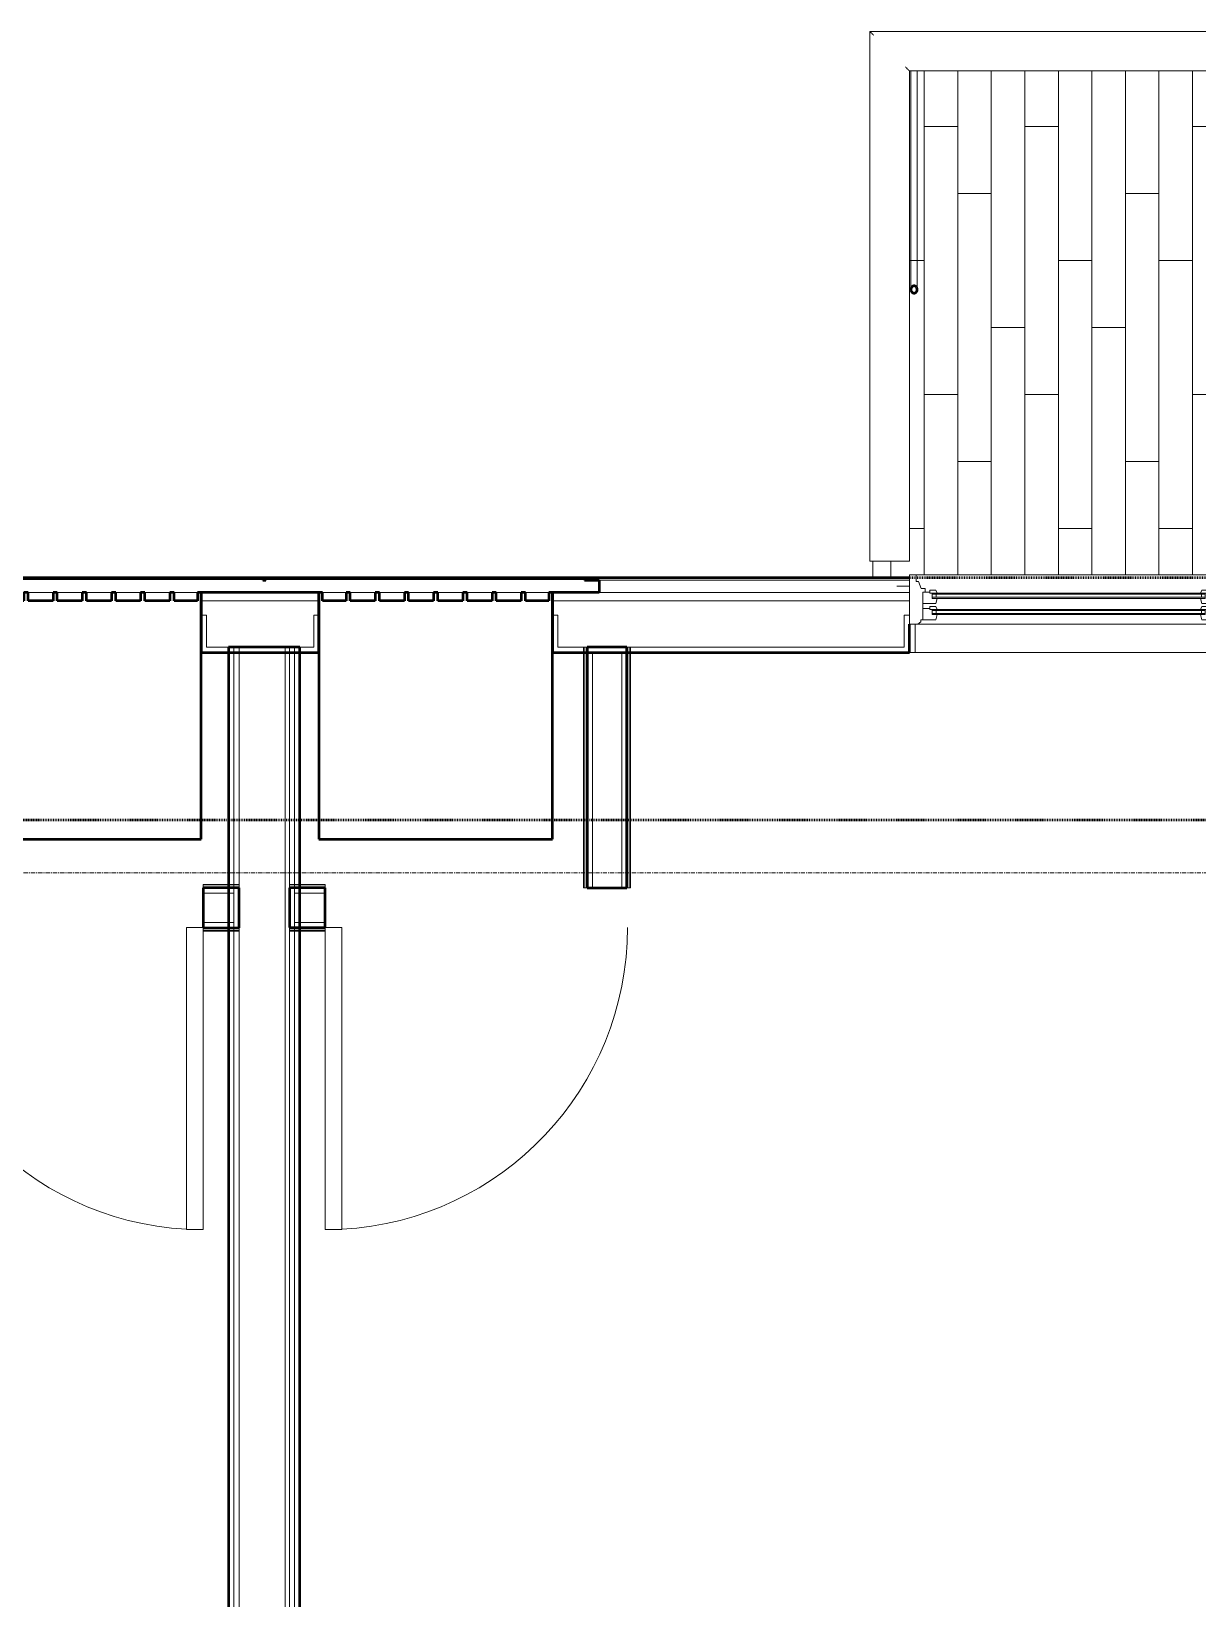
# Model space of a CAD drawing. Header units: inches. Extents: x -4235 to -464, y 9767 to 12347.
# Drawn here: x -2742.5 to -2603.3, y 10729.5 to 10916.6 of the extents above; entities that cross this region are included whole.
import ezdxf

# ---------------------------------------------------------------- set-up
doc = ezdxf.new("R2010")
doc.units = ezdxf.units.IN
doc.header["$MEASUREMENT"] = 0
doc.linetypes.add('Dash 1_16_', pattern=[0.125, 0.0625, -0.0625])
doc.linetypes.add('Grid Line 1_2_', pattern=[0.875, 0.5, -0.125, 0.125, -0.125])
for name, color, linetype, lineweight in [('0-1', 170, 'Continuous', 5), ('0-2', 10, 'Continuous', 9), ('A-DOOR-1', 7, 'Continuous', 9), ('A-DOOR-2', 130, 'Continuous', 20), ('A-FLOR-4', 192, 'Continuous', 9), ('A-FLOR-HRAL', 11, 'Continuous', 9), ('A-FLOR-PATT-1', 9, 'Continuous', 9), ('A-GENM', 5, 'Continuous', 9), ('A-GENM-5', 5, 'Continuous', 50), ('A-GLAZ-1', 151, 'Continuous', 9), ('A-GLAZ-2', 151, 'Continuous', 20), ('A-GLAZ-3', 151, 'Continuous', 50), ('A-WALL', 113, 'Continuous', 13), ('A-WALL-1', 250, 'Continuous', 50), ('A-WALL-2', 50, 'Continuous', 13), ('A-WALL-3', 10, 'Continuous', 9), ('A-WALL-4', 254, 'Continuous', 9), ('A-WALL-5', 7, 'Continuous', 9), ('A-WALL-6', 113, 'Continuous', 9), ('A-WALL-7', 113, 'Continuous', 50), ('C-PROP-LINE-1', 91, 'Dash 1_16_', 50), ('I-WALL-1', 250, 'Continuous', 50), ('I-WALL-2', 10, 'Continuous', 9), ('I-WALL-3', 254, 'Continuous', 9), ('S-GRID-1', 1, 'Grid Line 1_2_', 9)]:
    doc.layers.add(name, color=color, linetype=linetype, lineweight=lineweight)

# ---------------------------------------------------------------- blocks, each defined once
blk = doc.blocks.new('Basic Wall _ INT - W4BØF - _5_8 GYP - 2X4 WOOD_BATT_ - 5_8 GYP_ - ___-3182854-BACKGROUND - 3RD FLOOR')
at = {"layer": 'A-WALL-3'}
for p, q in [((-2718.38, 10809.64), (-2718.95, 10809.64)), ((-2718.95, 10809.29), (-2718.38, 10809.29)), ((-2717.72, 10809.64), (-2718.35, 10809.64)), ((-2718.35, 10809.29), (-2717.72, 10809.29)), ((-2717.72, 10809.64), (-2717.72, 10809.6)), ((-2717.72, 10809.62), (-2717.72, 10809.64)), ((-2717.72, 10809.6), (-2717.72, 10809.52)), ((-2717.72, 10809.52), (-2717.72, 10809.5)), ((-2717.72, 10809.5), (-2717.72, 10809.35)), ((-2717.72, 10809.44), (-2717.72, 10809.5)), ((-2717.72, 10809.29), (-2717.72, 10809.44)), ((-2717.72, 10809.35), (-2717.72, 10809.23)), ((-2717.72, 10809.23), (-2717.72, 10809.29))]:
    blk.add_line(p, q, dxfattribs=at)
at = {"layer": 'A-WALL-4'}
for p, q in [((-2722, 10809.64), (-2722, 10809.62)), ((-2718.97, 10809.64), (-2722, 10809.64)), ((-2722, 10809.5), (-2722, 10809.44)), ((-2722, 10809.44), (-2722, 10809.29)), ((-2722, 10809.29), (-2722, 10809.23)), ((-2722, 10809.29), (-2718.97, 10809.29)), ((-2718.95, 10809.52), (-2718.38, 10809.52)), ((-2718.95, 10809.23), (-2718.38, 10809.23)), ((-2718.35, 10809.52), (-2717.72, 10809.52)), ((-2718.35, 10809.23), (-2717.72, 10809.23))]:
    blk.add_line(p, q, dxfattribs=at)
at = {"layer": 'A-WALL-5'}
for p, q in [((-2722, 10809.6), (-2722, 10809.64)), ((-2722, 10809.52), (-2722, 10809.6)), ((-2722, 10809.52), (-2718.97, 10809.52)), ((-2722, 10809.23), (-2722, 10809.52)), ((-2722, 10809.23), (-2718.97, 10809.23))]:
    blk.add_line(p, q, dxfattribs=at)
blk = doc.blocks.new('Basic Wall _ INT - W4BØF - _5_8 GYP - 2X4 WOOD_BATT_ - 5_8 GYP_ - ___-3182853-BACKGROUND - 3RD FLOOR')
at = {"layer": 'A-WALL-3'}
for p, q in [((-2718.95, 10814.74), (-2718.38, 10814.74)), ((-2718.38, 10814.39), (-2718.95, 10814.39)), ((-2718.35, 10814.74), (-2717.72, 10814.74)), ((-2717.72, 10814.39), (-2718.35, 10814.39)), ((-2717.72, 10814.74), (-2717.72, 10814.81)), ((-2717.72, 10814.81), (-2717.72, 10814.69)), ((-2717.72, 10814.6), (-2717.72, 10814.74)), ((-2717.72, 10814.69), (-2717.72, 10814.59)), ((-2717.72, 10814.53), (-2717.72, 10814.59)), ((-2717.72, 10814.59), (-2717.72, 10814.52)), ((-2717.72, 10814.52), (-2717.72, 10814.51)), ((-2717.72, 10814.51), (-2717.72, 10814.49)), ((-2717.72, 10814.51), (-2717.72, 10814.51)), ((-2717.72, 10814.49), (-2717.72, 10814.46)), ((-2717.72, 10814.46), (-2717.72, 10814.44)), ((-2717.72, 10814.44), (-2717.72, 10814.39)), ((-2717.72, 10814.39), (-2717.72, 10814.42))]:
    blk.add_line(p, q, dxfattribs=at)
at = {"layer": 'A-WALL-4'}
for p, q in [((-2722, 10814.81), (-2722, 10814.74)), ((-2722, 10814.74), (-2722, 10814.6)), ((-2722, 10814.74), (-2718.97, 10814.74)), ((-2722, 10814.59), (-2722, 10814.53)), ((-2722, 10814.42), (-2722, 10814.39)), ((-2718.97, 10814.39), (-2722, 10814.39)), ((-2718.95, 10814.81), (-2718.38, 10814.81)), ((-2718.38, 10814.52), (-2718.95, 10814.52)), ((-2718.35, 10814.81), (-2717.72, 10814.81)), ((-2717.72, 10814.52), (-2718.35, 10814.52))]:
    blk.add_line(p, q, dxfattribs=at)
at = {"layer": 'A-WALL-5'}
for p, q in [((-2722, 10814.52), (-2722, 10814.81)), ((-2722, 10814.81), (-2718.97, 10814.81)), ((-2718.97, 10814.52), (-2722, 10814.52)), ((-2722, 10814.44), (-2722, 10814.52)), ((-2722, 10814.39), (-2722, 10814.44))]:
    blk.add_line(p, q, dxfattribs=at)
blk = doc.blocks.new('SWING - SINGLE - FLUSH - 36_ x 80_ - OFFSET PIVOT DOOR AT MAGIC PAK AND WASHER_DRYER-3199415-BACKGROUND - 3RD FLOOR')
at = {"layer": 'A-DOOR-1'}
blk.add_arc((18, -2.37), 36.07, 180, 266.8211, dxfattribs=at)
at = {"layer": 'A-DOOR-2'}
for p, q in [((16, -2.37), (16, -38.39)), ((18, -2.37), (16, -2.37)), ((18, -2.37), (18, -38.39)), ((18, -38.39), (16, -38.39))]:
    blk.add_line(p, q, dxfattribs=at)
blk = doc.blocks.new('Basic Wall _ INT - W4BØF - _5_8 GYP - 2X4 WOOD_BATT_ - 5_8 GYP_ - ___-3182856-BACKGROUND - 3RD FLOOR')
at = {"layer": 'A-WALL-3'}
for p, q in [((-2671.45, 10843.14), (-2671.41, 10843.14)), ((-2671.42, 10843.14), (-2671.45, 10843.14)), ((-2671.45, 10843.14), (-2671.45, 10842.51)), ((-2671.41, 10843.14), (-2671.33, 10843.14)), ((-2671.33, 10843.14), (-2671.32, 10843.14)), ((-2671.32, 10843.14), (-2671.03, 10843.14)), ((-2671.25, 10843.14), (-2671.31, 10843.14)), ((-2671.1, 10843.14), (-2671.24, 10843.14)), ((-2671.03, 10843.14), (-2671.1, 10843.14)), ((-2671.1, 10842.51), (-2671.1, 10843.14))]:
    blk.add_line(p, q, dxfattribs=at)
at = {"layer": 'A-WALL-4'}
for p, q in [((-2671.45, 10842.51), (-2671.45, 10814.4)), ((-2671.32, 10842.51), (-2671.32, 10843.14)), ((-2671.1, 10814.4), (-2671.1, 10842.51)), ((-2671.03, 10842.51), (-2671.03, 10843.14)), ((-2671.45, 10814.4), (-2671.42, 10814.4)), ((-2671.31, 10814.4), (-2671.25, 10814.4)), ((-2671.24, 10814.4), (-2671.1, 10814.4)), ((-2671.1, 10814.4), (-2671.03, 10814.4))]:
    blk.add_line(p, q, dxfattribs=at)
at = {"layer": 'A-WALL-5'}
for p, q in [((-2671.32, 10814.4), (-2671.32, 10842.51)), ((-2671.03, 10814.4), (-2671.03, 10842.51)), ((-2671.41, 10814.4), (-2671.45, 10814.4)), ((-2671.32, 10814.4), (-2671.41, 10814.4)), ((-2671.03, 10814.4), (-2671.32, 10814.4))]:
    blk.add_line(p, q, dxfattribs=at)
blk = doc.blocks.new('Basic Wall _ INT - W4BØF - _5_8 GYP - 2X4 WOOD_BATT_ - 5_8 GYP_ - ___-3182855-BACKGROUND - 3RD FLOOR')
at = {"layer": 'A-WALL-3'}
for p, q in [((-2676.55, 10843.14), (-2676.61, 10843.14)), ((-2676.61, 10843.14), (-2676.4, 10843.14)), ((-2676.4, 10843.14), (-2676.55, 10843.14)), ((-2676.55, 10842.51), (-2676.55, 10843.14)), ((-2676.34, 10843.14), (-2676.4, 10843.14)), ((-2676.4, 10843.14), (-2676.32, 10843.14)), ((-2676.32, 10843.14), (-2676.31, 10843.14)), ((-2676.32, 10843.14), (-2676.32, 10843.14)), ((-2676.31, 10843.14), (-2676.24, 10843.14)), ((-2676.24, 10843.14), (-2676.2, 10843.14)), ((-2676.2, 10843.14), (-2676.22, 10843.14)), ((-2676.2, 10843.14), (-2676.2, 10842.51))]:
    blk.add_line(p, q, dxfattribs=at)
at = {"layer": 'A-WALL-4'}
for p, q in [((-2676.61, 10842.51), (-2676.61, 10843.14)), ((-2676.55, 10814.4), (-2676.55, 10842.51)), ((-2676.32, 10843.14), (-2676.32, 10842.51)), ((-2676.2, 10842.51), (-2676.2, 10814.4)), ((-2676.61, 10814.4), (-2676.55, 10814.4)), ((-2676.55, 10814.4), (-2676.4, 10814.4)), ((-2676.4, 10814.4), (-2676.34, 10814.4)), ((-2676.22, 10814.4), (-2676.2, 10814.4))]:
    blk.add_line(p, q, dxfattribs=at)
at = {"layer": 'A-WALL-5'}
for p, q in [((-2676.61, 10814.4), (-2676.61, 10842.51)), ((-2676.32, 10842.51), (-2676.32, 10814.4)), ((-2676.32, 10814.4), (-2676.61, 10814.4)), ((-2676.24, 10814.4), (-2676.32, 10814.4)), ((-2676.2, 10814.4), (-2676.24, 10814.4))]:
    blk.add_line(p, q, dxfattribs=at)
blk = doc.blocks.new('Basic Wall _ INT - W4BØF - _5_8 GYP - 2X4 WOOD_BATT_ - 5_8 GYP_ - ___-3182858-BACKGROUND - 3RD FLOOR')
at = {"layer": 'A-WALL-3'}
for p, q in [((-2711.72, 10809.65), (-2711.72, 10809.62)), ((-2711.72, 10809.6), (-2711.72, 10809.65)), ((-2711.1, 10809.65), (-2711.72, 10809.65)), ((-2711.72, 10809.58), (-2711.72, 10809.6)), ((-2711.72, 10809.56), (-2711.72, 10809.58)), ((-2711.72, 10809.53), (-2711.72, 10809.56)), ((-2711.72, 10809.52), (-2711.72, 10809.53)), ((-2711.72, 10809.23), (-2711.72, 10809.52)), ((-2711.72, 10809.51), (-2711.72, 10809.44)), ((-2711.72, 10809.44), (-2711.72, 10809.3)), ((-2711.72, 10809.3), (-2711.72, 10809.23)), ((-2711.72, 10809.3), (-2711.1, 10809.3)), ((-2710.5, 10809.65), (-2711.06, 10809.65)), ((-2711.06, 10809.3), (-2710.5, 10809.3))]:
    blk.add_line(p, q, dxfattribs=at)
at = {"layer": 'A-WALL-4'}
for p, q in [((-2711.72, 10809.52), (-2711.1, 10809.52)), ((-2711.72, 10809.23), (-2711.1, 10809.23)), ((-2711.06, 10809.52), (-2710.5, 10809.52)), ((-2711.06, 10809.23), (-2710.5, 10809.23)), ((-2707.45, 10809.65), (-2710.47, 10809.65)), ((-2710.47, 10809.3), (-2707.45, 10809.3)), ((-2707.45, 10809.62), (-2707.45, 10809.65)), ((-2707.45, 10809.44), (-2707.45, 10809.51)), ((-2707.45, 10809.3), (-2707.45, 10809.44)), ((-2707.45, 10809.23), (-2707.45, 10809.3))]:
    blk.add_line(p, q, dxfattribs=at)
at = {"layer": 'A-WALL-5'}
for p, q in [((-2710.47, 10809.52), (-2707.45, 10809.52)), ((-2710.47, 10809.23), (-2707.45, 10809.23)), ((-2707.45, 10809.65), (-2707.45, 10809.6)), ((-2707.45, 10809.6), (-2707.45, 10809.52)), ((-2707.45, 10809.52), (-2707.45, 10809.23))]:
    blk.add_line(p, q, dxfattribs=at)
blk = doc.blocks.new('Basic Wall _ INT - W4BØF - _5_8 GYP - 2X4 WOOD_BATT_ - 5_8 GYP_ - ___-3182857-BACKGROUND - 3RD FLOOR')
at = {"layer": 'A-WALL-3'}
for p, q in [((-2711.72, 10814.6), (-2711.72, 10814.81)), ((-2711.72, 10814.81), (-2711.72, 10814.75)), ((-2711.72, 10814.75), (-2711.72, 10814.6)), ((-2711.72, 10814.75), (-2711.1, 10814.75)), ((-2711.72, 10814.54), (-2711.72, 10814.6)), ((-2711.72, 10814.6), (-2711.72, 10814.54)), ((-2711.72, 10814.52), (-2711.72, 10814.54)), ((-2711.72, 10814.44), (-2711.72, 10814.52)), ((-2711.72, 10814.4), (-2711.72, 10814.44)), ((-2711.72, 10814.42), (-2711.72, 10814.4)), ((-2711.1, 10814.4), (-2711.72, 10814.4)), ((-2711.07, 10814.75), (-2710.49, 10814.75)), ((-2710.49, 10814.4), (-2711.07, 10814.4))]:
    blk.add_line(p, q, dxfattribs=at)
at = {"layer": 'A-WALL-4'}
for p, q in [((-2711.72, 10814.81), (-2711.1, 10814.81)), ((-2711.1, 10814.52), (-2711.72, 10814.52)), ((-2711.07, 10814.81), (-2710.49, 10814.81)), ((-2710.49, 10814.52), (-2711.07, 10814.52)), ((-2710.47, 10814.75), (-2707.45, 10814.75)), ((-2707.45, 10814.4), (-2710.47, 10814.4)), ((-2707.45, 10814.75), (-2707.45, 10814.81)), ((-2707.45, 10814.6), (-2707.45, 10814.75)), ((-2707.45, 10814.54), (-2707.45, 10814.6)), ((-2707.45, 10814.4), (-2707.45, 10814.42))]:
    blk.add_line(p, q, dxfattribs=at)
at = {"layer": 'A-WALL-5'}
for p, q in [((-2710.47, 10814.81), (-2707.45, 10814.81)), ((-2707.45, 10814.52), (-2710.47, 10814.52)), ((-2707.45, 10814.81), (-2707.45, 10814.52)), ((-2707.45, 10814.52), (-2707.45, 10814.44)), ((-2707.45, 10814.44), (-2707.45, 10814.4))]:
    blk.add_line(p, q, dxfattribs=at)
blk = doc.blocks.new('SWING - SINGLE - FLUSH - 36_ x 80_ - OFFSET PIVOT DOOR AT MAGIC PAK AND WASHER_DRYER-3199414-BACKGROUND - 3RD FLOOR')
at = {"layer": 'A-DOOR-1'}
blk.add_arc((18, 2.37), 36.07, 93.1789, 180, dxfattribs=at)
at = {"layer": 'A-DOOR-2'}
for p, q in [((16, 2.37), (16, 38.39)), ((18, 38.39), (16, 38.39)), ((18, 2.37), (18, 38.39)), ((18, 2.37), (16, 2.37))]:
    blk.add_line(p, q, dxfattribs=at)
blk = doc.blocks.new('CTR - 1st Phase - Unit Layouts_rvt-2-BACKGROUND - 3RD FLOOR')
at = {"layer": 'A-WALL-1'}
for p, q in [((-2676.2, 10843.14), (-2676.2, 10814.4)), ((-2675.57, 10843.14), (-2676.2, 10843.14)), ((-2672.07, 10843.14), (-2675.57, 10843.14)), ((-2671.45, 10843.14), (-2672.07, 10843.14)), ((-2671.45, 10814.4), (-2671.45, 10843.14)), ((-2717.72, 10814.39), (-2722, 10814.39)), ((-2722, 10814.39), (-2722, 10809.64)), ((-2717.72, 10813.77), (-2717.72, 10814.39)), ((-2707.45, 10814.4), (-2711.72, 10814.4)), ((-2711.72, 10814.4), (-2711.72, 10813.77)), ((-2707.45, 10809.65), (-2707.45, 10814.4)), ((-2676.2, 10814.4), (-2671.45, 10814.4)), ((-2717.72, 10810.27), (-2717.72, 10813.77)), ((-2711.72, 10813.77), (-2711.72, 10810.27)), ((-2722, 10809.64), (-2717.72, 10809.64)), ((-2717.72, 10809.64), (-2717.72, 10810.27)), ((-2711.72, 10810.27), (-2711.72, 10809.65)), ((-2711.72, 10809.65), (-2707.45, 10809.65))]:
    blk.add_line(p, q, dxfattribs=at)
at = {"layer": 'A-WALL-2'}
for p, q in [((-2675.57, 10814.4), (-2675.57, 10842.51)), ((-2672.07, 10842.51), (-2675.57, 10842.51)), ((-2672.07, 10814.4), (-2672.07, 10842.51)), ((-2718.35, 10813.77), (-2722, 10813.77)), ((-2718.35, 10810.27), (-2718.35, 10813.77)), ((-2711.1, 10813.77), (-2711.1, 10810.27)), ((-2711.1, 10813.77), (-2707.45, 10813.77)), ((-2718.35, 10810.27), (-2722, 10810.27)), ((-2711.1, 10810.27), (-2707.45, 10810.27))]:
    blk.add_line(p, q, dxfattribs=at)
at = {"layer": 'A-WALL-3'}
for p, q in [((-2676.2, 10843.14), (-2676.2, 10842.51)), ((-2676.2, 10843.14), (-2671.45, 10843.14)), ((-2676.2, 10842.51), (-2676.2, 10814.4)), ((-2671.45, 10842.51), (-2671.45, 10843.14)), ((-2671.45, 10814.4), (-2671.45, 10842.51)), ((-2718.97, 10814.39), (-2722, 10814.39)), ((-2718.38, 10814.39), (-2718.95, 10814.39)), ((-2717.72, 10814.39), (-2718.35, 10814.39)), ((-2717.72, 10814.39), (-2717.72, 10809.64)), ((-2711.1, 10814.4), (-2711.72, 10814.4)), ((-2711.72, 10809.65), (-2711.72, 10814.4)), ((-2710.49, 10814.4), (-2711.07, 10814.4)), ((-2707.45, 10814.4), (-2710.47, 10814.4)), ((-2722, 10809.64), (-2718.97, 10809.64)), ((-2718.95, 10809.64), (-2718.38, 10809.64)), ((-2718.35, 10809.64), (-2717.72, 10809.64)), ((-2711.72, 10809.65), (-2711.1, 10809.65)), ((-2711.06, 10809.65), (-2710.5, 10809.65)), ((-2710.47, 10809.65), (-2707.45, 10809.65))]:
    blk.add_line(p, q, dxfattribs=at)
at = {"layer": 'A-WALL-4'}
for p, q in [((-2722, 10809.64), (-2722, 10814.39)), ((-2707.45, 10814.4), (-2707.45, 10809.65)), ((-2671.45, 10814.4), (-2676.2, 10814.4))]:
    blk.add_line(p, q, dxfattribs=at)
at = {"layer": '0-2'}
for name, p in [('Basic Wall _ INT - W4BØF - _5_8 GYP - 2X4 WOOD_BATT_ - 5_8 GYP_ - ___-3182855-BACKGROUND - 3RD FLOOR', (0, 0)), ('Basic Wall _ INT - W4BØF - _5_8 GYP - 2X4 WOOD_BATT_ - 5_8 GYP_ - ___-3182856-BACKGROUND - 3RD FLOOR', (0, 0)), ('Basic Wall _ INT - W4BØF - _5_8 GYP - 2X4 WOOD_BATT_ - 5_8 GYP_ - ___-3182853-BACKGROUND - 3RD FLOOR', (0, 0)), ('Basic Wall _ INT - W4BØF - _5_8 GYP - 2X4 WOOD_BATT_ - 5_8 GYP_ - ___-3182857-BACKGROUND - 3RD FLOOR', (0, 0)), ('SWING - SINGLE - FLUSH - 36_ x 80_ - OFFSET PIVOT DOOR AT MAGIC PAK AND WASHER_DRYER-3199415-BACKGROUND - 3RD FLOOR', (-2740, 10812.02)), ('Basic Wall _ INT - W4BØF - _5_8 GYP - 2X4 WOOD_BATT_ - 5_8 GYP_ - ___-3182854-BACKGROUND - 3RD FLOOR', (0, 0)), ('Basic Wall _ INT - W4BØF - _5_8 GYP - 2X4 WOOD_BATT_ - 5_8 GYP_ - ___-3182858-BACKGROUND - 3RD FLOOR', (0, 0))]:
    blk.add_blockref(name, p, dxfattribs=at)
at = {"layer": '0-2', "rotation": 180}
blk.add_blockref('SWING - SINGLE - FLUSH - 36_ x 80_ - OFFSET PIVOT DOOR AT MAGIC PAK AND WASHER_DRYER-3199414-BACKGROUND - 3RD FLOOR', (-2689.45, 10812.02), dxfattribs=at)
blk = doc.blocks.new('CTR - 1st Phase - Common Walls_rvt-2-BACKGROUND - 3RD FLOOR')
at = {"layer": 'A-WALL-2'}
for p, q in [((-2718.35, 10843.14), (-2718.35, 10476.16)), ((-2717.72, 10843.14), (-2717.72, 10476.16)), ((-2712.22, 10843.14), (-2712.22, 10476.16)), ((-2711.72, 10843.14), (-2711.72, 10476.16)), ((-2711.1, 10843.14), (-2711.1, 10476.16))]:
    blk.add_line(p, q, dxfattribs=at)
at = {"layer": 'I-WALL-1'}
for p, q in [((-2710.47, 10843.14), (-2718.97, 10843.14)), ((-2718.97, 10843.14), (-2718.97, 10476.16)), ((-2710.47, 10476.16), (-2710.47, 10843.14))]:
    blk.add_line(p, q, dxfattribs=at)
at = {"layer": 'I-WALL-2'}
for p, q in [((-2718.97, 10843.14), (-2710.47, 10843.14)), ((-2718.97, 10843.14), (-2718.97, 10842.51)), ((-2710.47, 10842.51), (-2710.47, 10843.14)), ((-2718.97, 10814.81), (-2718.97, 10814.72)), ((-2718.97, 10814.69), (-2718.97, 10814.62)), ((-2718.97, 10814.39), (-2718.97, 10809.64)), ((-2710.47, 10814.69), (-2710.47, 10814.78)), ((-2710.47, 10814.6), (-2710.47, 10814.66)), ((-2710.47, 10809.65), (-2710.47, 10814.4)), ((-2718.97, 10809.44), (-2718.97, 10809.37)), ((-2718.97, 10809.35), (-2718.97, 10809.26)), ((-2710.47, 10809.35), (-2710.47, 10809.42)), ((-2710.47, 10809.23), (-2710.47, 10809.32))]:
    blk.add_line(p, q, dxfattribs=at)
at = {"layer": 'I-WALL-3'}
for p, q in [((-2718.97, 10842.51), (-2718.97, 10814.81)), ((-2710.47, 10814.81), (-2710.47, 10842.51)), ((-2718.97, 10809.23), (-2718.97, 10476.16)), ((-2710.47, 10476.16), (-2710.47, 10809.23))]:
    blk.add_line(p, q, dxfattribs=at)
blk = doc.blocks.new('Window-Double_Hung-Andersen-400_Series-Tilt_Wash - DOUBLE HUNG - COTTAGE - 3RD FLOOR-2888547-BACKGROUND - 3RD FLOOR')
at = {"layer": 'A-GLAZ-1'}
for p, q in [((-19.01, 2.44), (-19.01, 3.94)), ((-19.01, 3.94), (-18.95, 3.94)), ((-18.95, 4.44), (18.95, 4.44)), ((-18.95, 1.06), (-18.95, 4.44)), ((-18.32, 1.06), (-18.32, 4.44)), ((18.32, 1.06), (18.32, 4.44)), ((18.95, 4.44), (18.95, 1.06)), ((18.95, 3.94), (19.01, 3.94)), ((19.01, 3.94), (19.01, 2.44)), ((-18.95, 2.44), (-19.01, 2.44)), ((19.01, 2.44), (18.95, 2.44)), ((18.95, 1.06), (-18.95, 1.06)), ((-16.29, -0.19), (-15.7, -0.19)), ((-16.29, -0.56), (-15.7, -0.56)), ((-15.82, -0.56), (-15.82, -0.19)), ((-15.7, -0.06), (15.7, -0.06)), ((-15.7, -0.19), (15.7, -0.19)), ((-15.7, -0.56), (15.7, -0.56)), ((-15.7, -0.69), (15.7, -0.69)), ((16.29, -0.19), (15.7, -0.19)), ((16.29, -0.56), (15.7, -0.56)), ((15.82, -0.56), (15.82, -0.19)), ((-16.29, -2.13), (-15.7, -2.13)), ((-16.29, -2.5), (-15.7, -2.5)), ((-15.82, -2.5), (-15.82, -2.13)), ((-15.7, -2), (15.7, -2)), ((-15.7, -2.13), (15.7, -2.13)), ((-15.7, -2.5), (15.7, -2.5)), ((-15.7, -2.63), (15.7, -2.63)), ((16.29, -2.13), (15.7, -2.13)), ((16.29, -2.5), (15.7, -2.5)), ((15.82, -2.5), (15.82, -2.13))]:
    blk.add_line(p, q, dxfattribs=at)
at = {"layer": 'A-GLAZ-2'}
for p, q in [((-19.01, 1.06), (19.01, 1.06)), ((-19.01, -4.81), (-19.01, 1.06)), ((-17.67, 0.78), (-18, 1.06)), ((-17.67, 0.78), (-17.67, 0.56)), ((-17.67, 0.56), (-15.86, 0.56)), ((-17.42, -2.75), (-17.42, 0.56)), ((-15.86, 0.56), (-15.7, -0.06)), ((15.86, 0.56), (15.7, -0.06)), ((17.67, 0.56), (15.86, 0.56)), ((17.42, -2.75), (17.42, 0.56)), ((17.67, 0.78), (18, 1.06)), ((17.67, 0.78), (17.67, 0.56)), ((19.01, 1.06), (19.01, -4.81)), ((-17.42, -0.81), (-16.57, -0.81)), ((-17.42, -1.37), (-15.86, -1.37)), ((-16.57, -0.69), (-16.57, -1.03)), ((-15.7, -0.69), (-16.57, -0.69)), ((-15.86, -1.03), (-16.57, -1.03)), ((-16.29, -0.69), (-16.29, -0.06)), ((-15.7, -0.06), (-16.29, -0.06)), ((-15.86, -1.03), (-15.7, -0.69)), ((-15.86, -1.37), (-15.7, -2)), ((15.7, -0.06), (16.29, -0.06)), ((15.86, -1.03), (15.7, -0.69)), ((15.7, -0.69), (16.57, -0.69)), ((15.86, -1.37), (15.7, -2)), ((15.86, -1.03), (16.57, -1.03)), ((17.42, -1.37), (15.86, -1.37)), ((16.29, -0.69), (16.29, -0.06)), ((16.57, -0.69), (16.57, -1.03)), ((17.42, -0.81), (16.57, -0.81)), ((-19.01, -3.44), (-20.51, -3.44)), ((-17.92, -4), (-17.61, -3.19)), ((-17.61, -3.19), (-17.14, -3.19)), ((-17.42, -2.75), (-16.57, -2.75)), ((-17.14, -3.19), (-17.14, -2.75)), ((-16.57, -2.63), (-16.57, -2.97)), ((-15.7, -2.63), (-16.57, -2.63)), ((-15.86, -2.97), (-16.57, -2.97)), ((-16.29, -2.63), (-16.29, -2)), ((-15.7, -2), (-16.29, -2)), ((-15.86, -2.97), (-15.7, -2.63)), ((15.7, -2), (16.29, -2)), ((15.86, -2.97), (15.7, -2.63)), ((15.7, -2.63), (16.57, -2.63)), ((15.86, -2.97), (16.57, -2.97)), ((16.29, -2.63), (16.29, -2)), ((16.57, -2.63), (16.57, -2.97)), ((17.42, -2.75), (16.57, -2.75)), ((17.14, -3.19), (17.14, -2.75)), ((17.61, -3.19), (17.14, -3.19)), ((17.92, -4), (17.61, -3.19)), ((19.01, -3.44), (20.51, -3.44)), ((19.01, -4.81), (-19.01, -4.81)), ((-18.2, -4), (-17.92, -4)), ((-18.2, -4.81), (-18.2, -4)), ((18.2, -4), (17.92, -4)), ((18.2, -4.81), (18.2, -4))]:
    blk.add_line(p, q, dxfattribs=at)
blk = doc.blocks.new('Perforated Panel at Magic-Pak - hvac panel - 3rd floor-2505075-BACKGROUND - 3RD FLOOR')
at = {"layer": 'A-GLAZ-3'}
for p, q in [((19.01, 4.44), (-19.01, 4.44)), ((-19.01, 4.44), (-19.01, 4.37)), ((-19.01, 4.37), (19.01, 4.37)), ((19.01, 4.37), (19.01, 4.44))]:
    blk.add_line(p, q, dxfattribs=at)
blk = doc.blocks.new('V-Series_EWC4_SPVU_RFA_2015 - 2ND AND 3RD FLOOR-2226480-BACKGROUND - 3RD FLOOR')
at = {"layer": 'A-GENM'}
for p, q in [((-3858.97, 11733.36), (-3858.97, 11736.15)), ((-3858.97, 11729.87), (-3858.97, 11732.86)), ((-3858.97, 11726.39), (-3858.97, 11729.37)), ((-3858.97, 11722.9), (-3858.97, 11725.89)), ((-3858.97, 11719.42), (-3858.97, 11722.4)), ((-3858.97, 11715.93), (-3858.97, 11718.92)), ((-3858.97, 11712.45), (-3858.97, 11715.43)), ((-3858.97, 11709.15), (-3858.97, 11711.95))]:
    blk.add_line(p, q, dxfattribs=at)
at = {"layer": 'A-GENM-5'}
for p, q in [((-3829.54, 11736.59), (-3858.97, 11736.59)), ((-3858.97, 11736.59), (-3858.97, 11736.15)), ((-3829.54, 11708.71), (-3829.54, 11736.59)), ((-3858.97, 11736.15), (-3857.97, 11736.15)), ((-3857.97, 11736.15), (-3857.97, 11733.36)), ((-3857.97, 11733.36), (-3858.97, 11733.36)), ((-3858.97, 11733.36), (-3858.97, 11732.86)), ((-3858.97, 11732.86), (-3857.97, 11732.86)), ((-3857.97, 11732.86), (-3857.97, 11729.87)), ((-3857.97, 11729.87), (-3858.97, 11729.87)), ((-3858.97, 11729.87), (-3858.97, 11729.37)), ((-3858.97, 11729.37), (-3857.97, 11729.37)), ((-3857.97, 11729.37), (-3857.97, 11726.39)), ((-3857.97, 11726.39), (-3858.97, 11726.39)), ((-3858.97, 11726.39), (-3858.97, 11725.89)), ((-3858.97, 11725.89), (-3857.97, 11725.89)), ((-3857.97, 11725.89), (-3857.97, 11722.9)), ((-3857.97, 11722.9), (-3858.97, 11722.9)), ((-3858.97, 11722.9), (-3858.97, 11722.4)), ((-3858.97, 11722.4), (-3857.97, 11722.4)), ((-3857.97, 11722.4), (-3857.97, 11719.42)), ((-3857.97, 11719.42), (-3858.97, 11719.42)), ((-3858.97, 11719.42), (-3858.97, 11718.92)), ((-3858.97, 11718.92), (-3857.97, 11718.92)), ((-3857.97, 11718.92), (-3857.97, 11715.93)), ((-3857.97, 11715.93), (-3858.97, 11715.93)), ((-3858.97, 11715.93), (-3858.97, 11715.43)), ((-3858.97, 11715.43), (-3857.97, 11715.43)), ((-3857.97, 11715.43), (-3857.97, 11712.45)), ((-3857.97, 11712.45), (-3858.97, 11712.45)), ((-3858.97, 11712.45), (-3858.97, 11711.95)), ((-3858.97, 11711.95), (-3857.97, 11711.95)), ((-3857.97, 11711.95), (-3857.97, 11709.15)), ((-3857.97, 11709.15), (-3858.97, 11709.15)), ((-3858.97, 11709.15), (-3858.97, 11708.71)), ((-3858.97, 11708.71), (-3829.54, 11708.71))]:
    blk.add_line(p, q, dxfattribs=at)
blk = doc.blocks.new('Railing - Baluster_01-2700443-BACKGROUND - 3RD FLOOR')
at = {"layer": 'A-FLOR-HRAL'}
for p, q in [((-0.59, 1.18), (0.59, 1.18)), ((-0.59, 0.59), (-0.59, 1.18)), ((0.59, 1.18), (0.59, 0.59))]:
    blk.add_line(p, q, dxfattribs=at)
blk = doc.blocks.new('Railing - Railing-2572432-BACKGROUND - 3RD FLOOR')
at = {"layer": 'A-FLOR-HRAL'}
for p, q in [((-2528.41, 10916.64), (-2642.46, 10916.64)), ((-2642.46, 10916.64), (-2642.46, 10853.39)), ((-2528.41, 10853.39), (-2528.41, 10916.64)), ((-2637.74, 10911.91), (-2533.14, 10911.91)), ((-2637.74, 10853.39), (-2637.74, 10911.91)), ((-2533.14, 10911.91), (-2533.14, 10853.39)), ((-2641.99, 10853.39), (-2642.46, 10853.39)), ((-2638.21, 10853.39), (-2641.99, 10853.39)), ((-2637.74, 10853.39), (-2638.21, 10853.39)), ((-2532.66, 10853.39), (-2533.14, 10853.39)), ((-2528.88, 10853.39), (-2532.66, 10853.39)), ((-2528.41, 10853.39), (-2528.88, 10853.39))]:
    blk.add_line(p, q, dxfattribs=at)
for points, knots in [([(-2642.46, 10916.64), (-2642.46, 10916.64), (-2642.45, 10916.63), (-2642.43, 10916.6), (-2642.4, 10916.58), (-2642.37, 10916.55), (-2642.34, 10916.52), (-2642.32, 10916.49), (-2642.28, 10916.46), (-2642.23, 10916.41), (-2642.2, 10916.38), (-2642.16, 10916.34), (-2642.09, 10916.27), (-2642.03, 10916.21), (-2641.99, 10916.17)], [0, 0, 0, 0, 0.166667, 0.25, 0.333333, 0.416667, 0.458333, 0.5, 0.583333, 0.666667, 0.708333, 0.75, 0.833333, 1, 1, 1, 1]), ([(-2528.41, 10916.64), (-2528.41, 10916.64), (-2528.42, 10916.63), (-2528.45, 10916.6), (-2528.47, 10916.58), (-2528.5, 10916.55), (-2528.53, 10916.52), (-2528.56, 10916.49), (-2528.6, 10916.46), (-2528.64, 10916.41), (-2528.67, 10916.38), (-2528.71, 10916.34), (-2528.78, 10916.27), (-2528.84, 10916.21), (-2528.88, 10916.17)], [0, 0, 0, 0, 0.166667, 0.25, 0.333333, 0.416667, 0.458333, 0.5, 0.583333, 0.666667, 0.708333, 0.75, 0.833333, 1, 1, 1, 1]), ([(-2638.21, 10912.39), (-2638.17, 10912.35), (-2638.11, 10912.28), (-2638.03, 10912.21), (-2637.98, 10912.16), (-2637.95, 10912.12), (-2637.91, 10912.09), (-2637.88, 10912.06), (-2637.85, 10912.03), (-2637.83, 10912.01), (-2637.8, 10911.98), (-2637.77, 10911.95), (-2637.74, 10911.92), (-2637.74, 10911.91), (-2637.74, 10911.91)], [0, 0, 0, 0, 0.166667, 0.25, 0.333333, 0.375, 0.416667, 0.5, 0.541667, 0.583333, 0.666667, 0.75, 0.833333, 1, 1, 1, 1]), ([(-2532.66, 10912.39), (-2532.7, 10912.35), (-2532.77, 10912.28), (-2532.84, 10912.21), (-2532.89, 10912.16), (-2532.93, 10912.12), (-2532.96, 10912.09), (-2532.99, 10912.06), (-2533.02, 10912.03), (-2533.04, 10912.01), (-2533.07, 10911.98), (-2533.1, 10911.95), (-2533.13, 10911.92), (-2533.14, 10911.92), (-2533.14, 10911.91)], [0, 0, 0, 0, 0.166667, 0.25, 0.333333, 0.375, 0.416667, 0.5, 0.541667, 0.583333, 0.666667, 0.75, 0.833333, 1, 1, 1, 1])]:
    blk.add_open_spline(points, degree=3, knots=knots, dxfattribs=at)
at = {"rotation": 180}
blk.add_blockref('Railing - Baluster_01-2700443-BACKGROUND - 3RD FLOOR', (-2530.77, 10853.98), dxfattribs=at)
blk = doc.blocks.new('Walls 104 - Walls 1-2572497-BACKGROUND - 3RD FLOOR')
at = {"layer": 'A-WALL-6'}
for p, q in [((-2637.56, 10911.91), (-2637.56, 10885.82)), ((-2636.81, 10885.82), (-2636.81, 10911.91))]:
    blk.add_line(p, q, dxfattribs=at)
at = {"layer": 'A-WALL-7', "flags": 128}
for points in [[(-2636.81, 10885.82), (-2636.82, 10885.92), (-2636.86, 10886.02), (-2636.91, 10886.1), (-2636.97, 10886.17), (-2637.05, 10886.22), (-2637.14, 10886.25), (-2637.23, 10886.25), (-2637.32, 10886.22), (-2637.4, 10886.17), (-2637.47, 10886.1), (-2637.52, 10886.02), (-2637.55, 10885.92), (-2637.56, 10885.82)], [(-2637.56, 10885.82), (-2637.55, 10885.71), (-2637.52, 10885.62), (-2637.47, 10885.53), (-2637.4, 10885.46), (-2637.32, 10885.41), (-2637.23, 10885.39), (-2637.14, 10885.39), (-2637.05, 10885.41), (-2636.97, 10885.46), (-2636.91, 10885.53), (-2636.86, 10885.62), (-2636.82, 10885.71), (-2636.81, 10885.82)]]:
    blk.add_lwpolyline(points, dxfattribs=at)
blk = doc.blocks.new('Family - ___-2835860-BACKGROUND - 3RD FLOOR')
at = {"layer": 'C-PROP-LINE-1'}
blk.add_line((-2067.92, 10851.39), (-3401.42, 10851.39), dxfattribs=at)
blk = doc.blocks.new('Family - ___-2835903-BACKGROUND - 3RD FLOOR')
at = {"layer": 'C-PROP-LINE-1'}
blk.add_line((-2096.82, 10822.49), (-3400.92, 10822.49), dxfattribs=at)
blk = doc.blocks.new('Family - ___-2835932-BACKGROUND - 3RD FLOOR')
at = {"layer": 'C-PROP-LINE-1'}
blk.add_line((-2067.92, 10851.39), (-3401.42, 10851.39), dxfattribs=at)

msp = doc.modelspace()

# ---------------------------------------------------------------- hatches: boundary and pattern name
at = {"layer": 'A-FLOR-PATT-1'}
h = msp.add_hatch(dxfattribs=at)
h.set_pattern_fill('FP_43', color=256, style=0, pattern_type=2)
h.set_pattern_definition([(270, (-3303.971, 9809.277), (4, 2e-16), []), (0, (-3303.971, 9809.277), (8, 8), [4, -28]), (0, (-3299.971, 9793.277), (8, 8), [4, -28])])
h.paths.add_polyline_path([(-2562.26, 10851.39), (-2528.77, 10851.39), (-2528.77, 10853.39), (-2530.18, 10853.39), (-2530.18, 10852.8), (-2531.36, 10852.8), (-2531.36, 10853.39), (-2533.14, 10853.39), (-2533.14, 10911.91), (-2637.74, 10911.91), (-2637.75, 10853.39), (-2642.1, 10853.39), (-2642.1, 10851.39), (-2637.74, 10851.39), (-2637.74, 10851.76), (-2599.71, 10851.76), (-2599.71, 10851.39), (-2575.3, 10851.39)], flags=0)

# ---------------------------------------------------------------- linework, layer by layer
at = {"layer": 'A-FLOR-4'}
msp.add_line((-2642.1, 10853.39), (-2642.1, 10851.39), dxfattribs=at)
at = {"layer": 'A-WALL'}
for p, q in [((-2637.74, 10851.14), (-2674.76, 10851.14)), ((-2637.74, 10849.64), (-2674.76, 10849.64)), ((-2708.2, 10848.64), (-2722.25, 10848.64)), ((-2637.74, 10848.64), (-2680.32, 10848.64)), ((-2721.62, 10846.95), (-2722.25, 10846.95)), ((-2721.62, 10846.95), (-2721.62, 10843.14)), ((-2708.82, 10843.14), (-2708.82, 10846.95)), ((-2708.2, 10846.95), (-2708.82, 10846.95)), ((-2679.7, 10846.95), (-2680.32, 10846.95)), ((-2679.7, 10846.95), (-2679.7, 10843.14)), ((-2638.36, 10843.14), (-2638.36, 10846.95)), ((-2637.74, 10846.95), (-2638.36, 10846.95)), ((-2721.62, 10843.14), (-2708.82, 10843.14)), ((-2679.7, 10843.14), (-2638.36, 10843.14))]:
    msp.add_line(p, q, dxfattribs=at)
at = {"layer": 'A-WALL-6'}
msp.add_line((-2637.67, 10842.51), (-2637.74, 10842.51), dxfattribs=at)
at = {"layer": 'A-WALL-7'}
for p, q in [((-2708.2, 10849.64), (-2722.25, 10849.64)), ((-2722.25, 10849.64), (-2722.25, 10842.51)), ((-2714.54, 10851.39), (-2714.91, 10851.39)), ((-2714.91, 10851.39), (-2714.91, 10851.14)), ((-2714.91, 10851.14), (-2714.54, 10851.14)), ((-2714.54, 10851.14), (-2714.54, 10851.39)), ((-2708.2, 10842.51), (-2708.2, 10849.64)), ((-2674.76, 10849.64), (-2680.32, 10849.64)), ((-2680.32, 10849.64), (-2680.32, 10842.51)), ((-2637.74, 10851.39), (-2676.51, 10851.39)), ((-2676.51, 10851.39), (-2676.51, 10851.14)), ((-2676.51, 10851.14), (-2674.76, 10851.14)), ((-2674.76, 10851.14), (-2674.76, 10849.64)), ((-2637.74, 10842.51), (-2637.74, 10845.89)), ((-2722.25, 10842.51), (-2708.2, 10842.51)), ((-2680.32, 10842.51), (-2637.74, 10842.51))]:
    msp.add_line(p, q, dxfattribs=at)
at = {"layer": 'S-GRID-1'}
msp.add_line((-464.45, 10816.19), (-4185.7, 10816.19), dxfattribs=at)

# ---------------------------------------------------------------- block references
at = {"layer": '0-1'}
for name in ['CTR - 1st Phase - Unit Layouts_rvt-2-BACKGROUND - 3RD FLOOR', 'CTR - 1st Phase - Common Walls_rvt-2-BACKGROUND - 3RD FLOOR']:
    msp.add_blockref(name, (0, 0), dxfattribs=at)
at = {"layer": 'A-FLOR-HRAL'}
msp.add_blockref('Railing - Railing-2572432-BACKGROUND - 3RD FLOOR', (0, 0), dxfattribs=at)
at = {"layer": 'A-GENM', "rotation": 269.9999999999999}
for p in [(-14458.84, 6990.67), (-14416.91, 6990.67)]:
    msp.add_blockref('V-Series_EWC4_SPVU_RFA_2015 - 2ND AND 3RD FLOOR-2226480-BACKGROUND - 3RD FLOOR', p, dxfattribs=at)
at = {"layer": 'A-GLAZ-1', "rotation": 180}
msp.add_blockref('Window-Double_Hung-Andersen-400_Series-Tilt_Wash - DOUBLE HUNG - COTTAGE - 3RD FLOOR-2888547-BACKGROUND - 3RD FLOOR', (-2618.72, 10846.95), dxfattribs=at)
at = {"layer": 'A-GLAZ-1'}
for p in [(-2733.92, 10846.95), (-2695.52, 10846.95)]:
    msp.add_blockref('Perforated Panel at Magic-Pak - hvac panel - 3rd floor-2505075-BACKGROUND - 3RD FLOOR', p, dxfattribs=at)
at = {"layer": 'A-WALL-6'}
msp.add_blockref('Walls 104 - Walls 1-2572497-BACKGROUND - 3RD FLOOR', (0, 0), dxfattribs=at)
at = {"layer": 'C-PROP-LINE-1'}
for name in ['Family - ___-2835860-BACKGROUND - 3RD FLOOR', 'Family - ___-2835932-BACKGROUND - 3RD FLOOR', 'Family - ___-2835903-BACKGROUND - 3RD FLOOR']:
    msp.add_blockref(name, (0, 0), dxfattribs=at)

doc.saveas('drawing.dxf')
